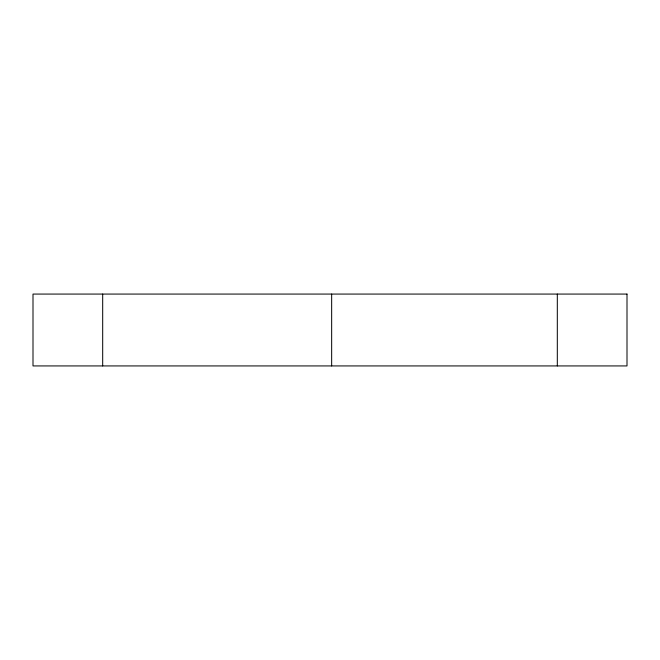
<?xml version="1.0" encoding="UTF-8"?>
<svg xmlns="http://www.w3.org/2000/svg" width="660" height="660" viewBox="0 0 660 660"><rect width="100%" height="100%" fill="white"/><g stroke="black" fill="none" stroke-linecap="round" stroke-linejoin="round"><path stroke-width="0.99" d="M557.312 294.071L557.312 365.929M331.658 294.071L331.658 365.929M102.688 294.071L102.688 365.929M627 294.071L33 294.071L33 365.929L627 365.929L627 294.071"/></g></svg>
